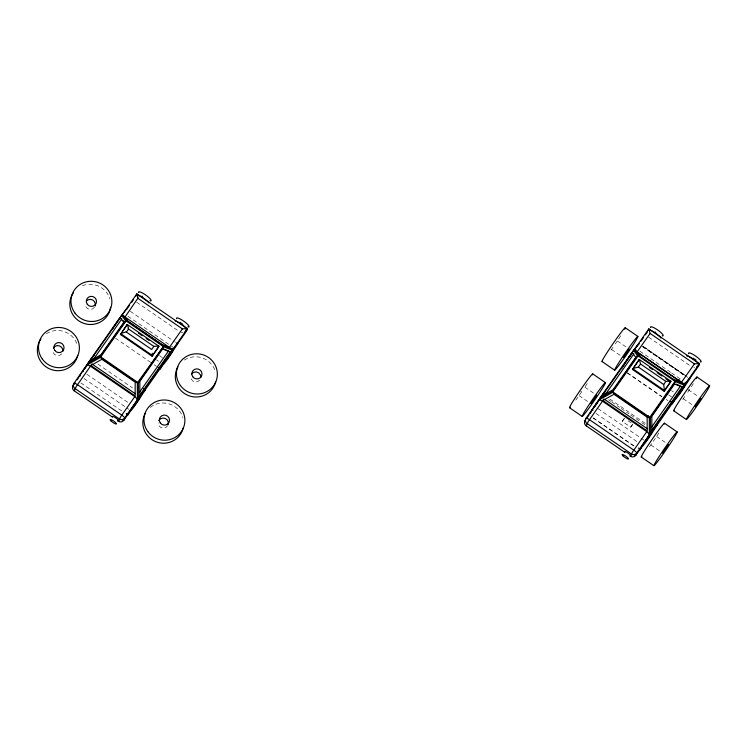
<?xml version="1.0" encoding="UTF-8"?>
<svg xmlns="http://www.w3.org/2000/svg" width="747" height="747" viewBox="0 0 747 747"><rect width="100%" height="100%" fill="white"/><g stroke="black" fill="none" stroke-linecap="round" stroke-linejoin="round"><path stroke-width="0.56" stroke-dasharray="3.73 2.8" d="M628.171 420.813L632.858 424.035L630.692 427.153L622.242 421.401L624.399 418.311M632.858 424.072L630.748 427.144M624.38 418.348L622.27 421.392M581.287 391.055L580.755 391.811M182.996 332.256L182.324 332.406M694.673 367.337L693.832 367.505M182.044 332.462L181.176 332.62M175.526 342.322L174.583 341.724M648.667 337.205L691.087 366.366M643.018 346.375L686.007 375.928L642.98 346.356M684.028 374.826L642.84 346.515M684.962 375.47L687.772 377.403M642.952 346.72L684.028 374.957M642.168 346.449L684.691 375.676M639.974 351.239L661.328 365.927M662.122 366.469L670.825 372.454M671.618 372.996L681.899 380.064M617.424 341.015L626.462 347.224M688.248 389.701L698.202 396.536M611.606 349.456L620.645 355.665M671.525 390.644L673.439 391.951M683.337 398.758L693.281 405.593M668.621 394.864L671.488 396.834M627.219 372.716L662.038 396.648M666.193 399.496L667.967 400.719M627.293 373.024L661.683 396.666M609.869 399.075L646.267 424.091M608.488 399.757L610.869 401.391M611.653 401.933L619.571 407.367M621.149 408.46L629.058 413.894M630.645 414.987L640.926 422.055M641.72 422.597L646.472 425.865M584.948 387.207L594.892 394.052M656.678 436.519L665.726 442.738M579.13 395.658L588.169 401.867M597.973 408.6L643.83 440.123M650.87 444.96L659.909 451.179M596.022 413.483L639.012 443.036M593.323 417.937L634.782 446.435M592.903 417.909L635.902 447.462M136.645 302.199L178.131 330.716M130.277 311.266L173.92 341.295M127.942 316.261L170.671 345.628M171.465 346.178L173.043 347.262M159.503 355.665L162.37 357.636M156.599 359.886L158.504 361.203M115.477 338.167L150.614 362.351M154.246 364.807L156.347 366.291M97.848 364.097L132.658 388.02M86.904 374.284L128.942 403.175M84 378.505L128.904 409.375M80.881 382.931L122.657 411.616M46.351 333.76A20.505 20.048 20.9 0 1 77.399 345.151M61.74 353.845A5.126 5.014 20.9 0 1 52.682 350.408M82.459 285.69A20.505 20.048 20.9 0 1 109.874 298.949M94.486 307.288A5.126 5.014 20.9 0 1 85.158 304.206M184.322 360.063A20.505 20.048 20.9 0 1 215.36 371.464M199.701 380.158A5.126 5.014 20.9 0 1 190.662 377.235M150.24 407.423A20.505 20.048 20.9 0 1 182.894 417.657M167.748 425.622A5.126 5.014 20.9 0 1 158.177 422.923M693.337 383.697A20.505 1.036 -55.5 0 1 687.044 393.258M684.85 396.442A20.505 1.036 -55.5 0 1 681.731 400.859M620.692 335.833A20.505 1.036 -55.5 0 1 615.313 343.956M613.119 347.131A20.505 1.036 -55.5 0 1 610 351.548M658.957 432.887A20.505 1.036 -55.5 0 1 648.219 448.499M587.226 383.575A20.505 1.036 -55.5 0 1 583.958 388.496M581.726 391.773A20.505 1.036 -55.5 0 1 575.461 400.588"/><path stroke-width="1.12" d="M117.69 420.701L118.465 421.224A3.847 3.763 20.9 0 0 123.787 420.318L124.656 418.059L137.42 399.888L137.336 382.95L163.742 346.057L138.316 382.828L100.163 356.496L126 320.174L163.49 345.74L172.79 349.465M648.265 415.593L647.191 417.134L647.173 430.935L602.866 400.485L603.949 398.945M649.33 434.931L649.348 417.956L675.484 380.765L675.792 381.203L650.376 417.778L649.348 417.956L612.064 392.091L637.462 355.469L638.489 355.292L675.503 380.746L684.803 384.462M152.425 355.255L152.267 353.2M664.438 390.251L663.7 384.528L638.368 367.066L632.989 368.514M83.085 371.614L83.319 371.11M120.454 334.479L127.233 324.487L158.878 346.235L158.588 346.991L152.099 356.226L120.454 334.479L127.233 324.487M135.935 296.195L136.804 293.935L187.432 328.736L186.573 330.996L177.749 343.555L176.647 342.957M152.099 356.226L158.878 346.235M602.474 401.195L588.216 421.541L586.218 425.837A3.847 3.763 20.9 0 1 585.172 420.514L586.031 418.255L598.403 400.653A3.931 1.821 36 0 1 602.484 401.176L646.781 431.654A3.931 1.821 36 0 1 648.994 435.436M632.466 369.476L639.245 359.484L670.89 381.241L670.61 381.997L664.111 391.232L632.466 369.476L639.245 359.484M648.377 330.071L648.816 328.941L699.453 363.742L698.585 366.002L689.649 378.71A15.379 0.775 -55.5 0 0 682.132 388.384A15.379 0.775 -55.5 0 0 672.879 402.568L657.183 424.912A15.379 0.775 -55.5 0 0 649.657 434.586A15.379 0.775 -55.5 0 0 640.412 448.77L635.809 455.325A3.847 3.763 20.9 0 1 630.477 456.23L630.048 455.931M664.111 391.232L670.89 381.241M595.34 406.088L595.807 405.304M84.467 369.242L85.569 367.599M596.76 403.819L597.861 402.175M85.84 367.197L87.156 365.339M630.337 355.974L630.87 355.208M87.016 364.76L74.018 383.258L73.15 385.517A3.847 3.763 20.9 0 0 74.158 390.765L74.588 390.401M122.265 314.618L136.804 293.935M75.083 382.772L73.15 385.517A3.847 0.784 35.1 0 0 73.514 386.283M127.746 307.848L129.633 305.159M131.528 302.47L133.414 299.78M92.88 360.101L121.873 318.857M137.103 400.149A3.931 1.821 36 0 0 134.777 396.629L90.462 366.198L76.353 386.32L74.158 390.765L112.554 417.162A3.847 0.784 35.1 0 1 113.805 416.779A3.847 0.784 35.1 0 1 117.979 419.777A3.847 0.784 35.1 0 1 117.615 420.794M90.854 365.479L101.947 359.288L135.17 382.128L135.16 395.938L90.854 365.479L91.937 363.938L135.3 393.753M138.018 298.072L125.094 316.915L122.489 314.945M120.939 333.535C122.872 332.471 129.343 332.49 128.213 327.466M158.644 346.029L153.835 346.393L151.669 349.465L126.355 332.07M134.768 396.648L120.547 416.938L118.446 421.308L118.894 420.85M169.261 347.43L161.697 344.395L128.465 321.555L124.954 316.971L169.401 347.374L182.389 328.895L187.198 328.531M139.558 392.184L168.551 350.941L170.129 352.024L139.829 395.144L139.838 381.334L162.566 348.998L170.129 352.024M137.42 399.888L137.653 399.561A15.603 0.784 -55.5 0 1 145.263 390.121L143.359 388.804M172.902 349.419L187.432 328.736M128.288 413.922L123.787 420.318A3.847 0.784 35.1 0 1 122.657 420.216M160.764 367.72L145.273 389.757L143.779 388.944M137.653 399.561A15.603 0.784 -55.5 0 0 127.7 415.117L130.809 410.682A10.253 0.514 -55.5 0 0 135.861 404.248A10.253 0.514 -55.5 0 0 142.154 394.547L145.263 390.121M160.175 368.915L163.285 364.489A10.253 0.514 -55.5 0 0 168.336 358.046A10.253 0.514 -55.5 0 0 174.63 348.354L177.739 343.919A15.603 0.784 -55.5 0 0 170.12 353.359A15.603 0.784 -55.5 0 0 160.175 368.915L158.261 367.599M634.278 349.615L648.816 328.941M587.142 417.713L589.112 414.902M640.926 341.183L643.484 337.551M645.399 334.824L647.313 332.107M604.893 395.098L633.886 353.854M634.53 349.969L637.107 351.921L650.105 333.442L649.05 329.166M638.368 367.066L640.534 363.985L639.46 359.662M663.7 384.528L665.848 381.39L670.657 381.035M646.781 431.654L632.56 451.944L630.459 456.314L630.907 455.857M699.22 363.537L694.411 363.892L681.413 382.371L636.967 351.977L640.478 356.562M651.571 427.181L680.564 385.938L682.151 387.03L651.842 430.151L651.851 416.34L674.578 383.995L682.151 387.03M649.04 435.464L636.668 453.065L635.809 455.325A3.847 0.784 35.1 0 1 634.67 455.212M684.915 384.425L699.453 363.742M654.176 429.525L657.295 425.099A15.603 0.784 -55.5 0 0 649.675 434.539A15.603 0.784 -55.5 0 0 639.721 450.096L642.84 445.66A10.253 0.514 -55.5 0 0 647.882 439.227A10.253 0.514 -55.5 0 0 654.176 429.525L652.598 428.442M686.652 383.323L689.761 378.897A15.603 0.784 -55.5 0 0 682.151 388.337A15.603 0.784 -55.5 0 0 672.197 403.894L675.307 399.458A10.253 0.514 -55.5 0 0 680.358 393.025A10.253 0.514 -55.5 0 0 686.652 383.323L685.064 382.24M119.371 319.501L119.884 318.792M598.917 400.681L599.43 399.972M631.906 353.77L632.392 353.126M586.6 425.398L586.218 425.837L624.912 452.402M126.448 320.314L100.313 357.505L86.68 365.124M186.358 331.201L184.939 331.761M698.37 366.207L696.634 366.852M598.702 400.121L612.325 392.511L638.461 355.32L634.166 349.661M602.866 400.485L613.959 394.295L647.191 417.134M673.71 379.401L681.273 382.427M676.24 384.21L679.481 385.508M162.071 348.345L168.551 350.941M684.532 384.303L637.107 351.921M172.52 349.297L169.952 347.747M650.105 333.442L694.411 363.892M625.202 327.7L637.901 336.43A20.505 1.036 -55.5 0 1 620.962 362.584A20.505 1.036 -55.5 0 1 619.935 360.922A20.505 1.036 -55.5 0 1 637.901 336.43M696.932 377.011L709.631 385.732A20.505 1.036 -55.5 0 1 692.702 411.896A20.505 1.036 -55.5 0 1 691.675 410.234A20.505 1.036 -55.5 0 1 709.631 385.732M634.633 349.204L636.22 350.296M678.939 379.663L679.733 380.204M684.476 383.472L685.27 384.014M649.507 367.487L652.383 369.466M657.183 372.762L661.973 376.058M665.81 378.701L670.61 381.997M640.534 363.985L665.848 381.39M632.756 368.729L664.4 390.476M601.979 361.492L614.678 370.223M673.71 410.803L686.409 419.534M592.726 373.902L605.425 382.632A20.505 1.036 -55.5 0 1 588.496 408.786A20.505 1.036 -55.5 0 1 587.469 407.124A20.505 1.036 -55.5 0 1 605.425 382.632M664.457 423.213L677.165 431.934A20.505 1.036 -55.5 0 1 660.227 458.088A20.505 1.036 -55.5 0 1 659.199 456.426A20.505 1.036 -55.5 0 1 677.165 431.934M652.01 429.665L652.794 430.216M604.893 399.589L647.313 428.75M569.503 407.694L582.202 416.424M641.234 457.005L653.942 465.726M138.083 298.436L182.389 328.895M138.456 333.143L142.285 335.786M146.123 338.419L148.998 340.399M128.521 328.988L153.835 346.393M120.734 333.722L152.388 355.479M140.567 393.464L142.154 394.547M122.153 314.655L126.467 320.295M123.274 320.687L124.684 322.517M137.009 294.103L137.775 296.914M127.448 324.656L128.101 326.953M137.803 297.017L137.915 297.549M176.6 318.67A7.694 1.569 35.1 0 1 184.35 321.602A7.694 1.569 35.1 0 1 187.824 326.906M182.838 324.329A7.694 1.569 35.1 0 1 179.971 322.237M138.615 292.563A7.694 1.569 35.1 0 1 146.375 295.495A7.694 1.569 35.1 0 1 149.848 300.798M142.565 296.587A7.694 1.569 35.1 0 1 141.995 296.139M136.514 294.897A7.694 1.569 35.1 0 1 142.49 297.381A7.694 1.569 35.1 0 1 148.765 302.862M175.087 320.93A7.694 1.569 35.1 0 1 184.154 326.234A7.694 1.569 35.1 0 1 185.695 329.997M86.605 365.442A3.931 1.821 35.6 0 1 90.471 366.179M77.277 379.821A15.603 0.784 -55.5 0 1 86.073 366.095A15.603 0.784 -55.5 0 1 94.524 355.012M112.741 328.587A15.603 0.784 -55.5 0 1 122.284 314.646A15.603 0.784 -55.5 0 1 127.177 308.885M158.999 367.543A3.828 0.747 35.1 0 1 158.747 367.412M160.782 367.748A3.819 1.447 42.6 0 1 159.214 367.645M80.312 375.834A10.253 0.514 -55.5 0 1 80.172 375.881M126.514 413.745A3.828 0.747 35.1 0 1 126.262 413.614M128.307 413.95A3.819 1.438 42.5 0 1 126.729 413.829M77.744 355.329A20.505 20.048 20.9 0 1 49.619 368.897A20.505 20.048 20.9 0 1 40.917 338.989M53.336 348.074A5.126 5.014 20.9 0 1 62.869 351.277M110.565 307.148A20.505 20.048 20.9 0 1 83.038 323.096A20.505 20.048 20.9 0 1 73.393 292.787M86.325 301.134A5.126 5.014 20.9 0 1 95.121 306.046M215.706 381.642A20.505 20.048 20.9 0 1 188.431 395.565A20.505 20.048 20.9 0 1 177.917 366.824M191.54 374.004A5.126 5.014 20.9 0 1 200.831 377.59M183.23 427.844A20.505 20.048 20.9 0 1 155.964 441.766A20.505 20.048 20.9 0 1 145.441 413.026M158.822 420.58A5.126 5.014 20.9 0 1 168.14 424.763M674.382 410.355A20.505 1.036 -55.5 0 1 685.167 392.352A20.505 1.036 -55.5 0 1 696.419 378.496M602.652 361.044A20.505 1.036 -55.5 0 1 613.436 343.05A20.505 1.036 -55.5 0 1 624.679 329.194M641.906 456.557A20.505 1.036 -55.5 0 1 652.15 439.339A20.505 1.036 -55.5 0 1 664.232 424.119M570.176 407.246A20.505 1.036 -55.5 0 1 580.419 390.027A20.505 1.036 -55.5 0 1 592.492 374.807M635.389 349.624A10.253 0.514 -55.5 0 1 635.099 350.1M621.7 368.766A15.603 0.784 -55.5 0 1 621.915 368.318M623.073 366.291A15.603 0.784 -55.5 0 1 632.373 352.313A15.603 0.784 -55.5 0 1 639.105 343.732M592.847 410.29A10.253 0.514 -55.5 0 1 592.632 410.533M590.13 413.287A15.603 0.784 -55.5 0 1 605.425 391.157M688.613 353.676A7.694 1.569 35.1 0 1 696.055 356.375A7.694 1.569 35.1 0 1 700.21 361.996M696.045 360.082A7.694 1.569 35.1 0 1 693.132 358.13M650.637 327.569A7.694 1.569 35.1 0 1 658.079 330.267A7.694 1.569 35.1 0 1 662.234 335.898M655.735 332.443A7.694 1.569 35.1 0 1 655.156 332.023M624.669 452.29A3.847 0.784 35.1 0 1 625.491 451.636A3.847 0.784 35.1 0 1 629.6 454.4A3.847 0.784 35.1 0 1 630.113 455.95M648.433 330.576A7.694 1.569 35.1 0 1 653.42 331.705A7.694 1.569 35.1 0 1 660.862 338.008M686.698 355.936A7.694 1.569 35.1 0 1 695.429 360.624A7.694 1.569 35.1 0 1 698.1 365.087M622.886 366.646A15.379 0.775 -55.5 0 1 632.195 352.584A15.379 0.775 -55.5 0 1 639.012 343.909M590.065 413.446A15.379 0.775 -55.5 0 1 597.609 401.802A15.379 0.775 -55.5 0 1 605.425 391.195M585.387 421.103A3.847 0.784 35.1 0 1 585.172 420.514M672.095 402.409A3.828 0.775 35.1 0 1 670.638 401.69M639.619 448.611A3.828 0.775 35.1 0 1 638.405 448.032M138.363 382.781L138.344 398.235L172.155 350.138L163.686 346.748L125.487 320.463L121.518 315.337L87.707 363.434L100.135 356.496L100.313 357.505L137.336 382.95L138.27 382.866M650.376 417.778L650.357 433.241L684.168 385.144L675.699 381.754L637.462 355.469L633.531 350.334L599.72 398.431L612.307 391.54L650.376 417.778M133.741 406.349L139.53 398.02L133.788 406.237M166.217 360.147L172.006 351.818L166.217 360.147M590.905 403.623L596.704 395.294L590.905 403.623M623.381 357.421L629.151 349.092L623.381 357.421M645.763 441.328L651.561 432.999L645.763 441.328M678.239 395.126L684 386.797L678.239 395.126M662.645 452.925L668.434 444.596L662.645 452.925M695.112 406.723L700.91 398.403L695.112 406.723M631.374 453.887L587.03 423.512A3.847 3.763 20.9 0 1 586.031 418.255A3.847 0.784 35.1 0 1 589.486 419.683L633.792 450.133A3.847 0.784 35.1 0 1 636.668 453.065A3.847 3.763 20.9 0 1 631.336 453.971M120.286 317.764L89.976 360.885L101.069 354.685L123.797 322.349L120.286 317.764M632.298 352.771L601.998 395.891L613.082 389.691L635.818 357.355L632.298 352.771M121.78 415.136L77.473 384.677A3.847 0.784 35.1 0 0 74.018 383.258A3.847 3.763 20.9 0 0 75.017 388.515L119.324 418.964A3.847 3.763 20.9 0 0 124.656 418.059A3.847 0.784 35.1 0 0 121.78 415.136M111.219 421.112A3.847 0.784 35.1 0 0 116.401 423.988A3.847 0.784 35.1 0 0 112.209 420.15A3.847 0.784 35.1 0 0 111.219 421.112M42.42 359.186A20.505 20.048 20.9 0 0 77.641 356.002A20.505 20.048 20.9 0 0 56.772 327.55A20.505 20.048 20.9 0 0 42.42 359.186M54.811 350.483A5.126 5.014 20.9 0 0 63.616 349.68A5.126 5.014 20.9 0 0 58.406 342.574A5.126 5.014 20.9 0 0 54.811 350.483M74.896 312.984A20.505 20.048 20.9 0 0 110.117 309.8A20.505 20.048 20.9 0 0 89.238 281.358A20.505 20.048 20.9 0 0 74.896 312.984M87.287 304.281A5.126 5.014 20.9 0 0 96.092 303.487A5.126 5.014 20.9 0 0 90.873 296.372A5.126 5.014 20.9 0 0 87.287 304.281M180.391 385.499A20.505 20.048 20.9 0 0 215.612 382.305A20.505 20.048 20.9 0 0 194.734 353.863A20.505 20.048 20.9 0 0 180.391 385.499M192.782 376.787A5.126 5.014 20.9 0 0 201.587 375.993A5.126 5.014 20.9 0 0 196.368 368.887A5.126 5.014 20.9 0 0 192.782 376.787M147.915 431.701A20.505 20.048 20.9 0 0 183.136 428.507A20.505 20.048 20.9 0 0 162.258 400.065A20.505 20.048 20.9 0 0 147.915 431.701M160.306 422.989A5.126 5.014 20.9 0 0 169.111 422.195A5.126 5.014 20.9 0 0 163.892 415.08A5.126 5.014 20.9 0 0 160.306 422.989M623.231 456.118A3.847 0.784 35.1 0 0 628.414 458.985A3.847 0.784 35.1 0 0 624.221 455.156A3.847 0.784 35.1 0 0 623.231 456.118"/></g></svg>
